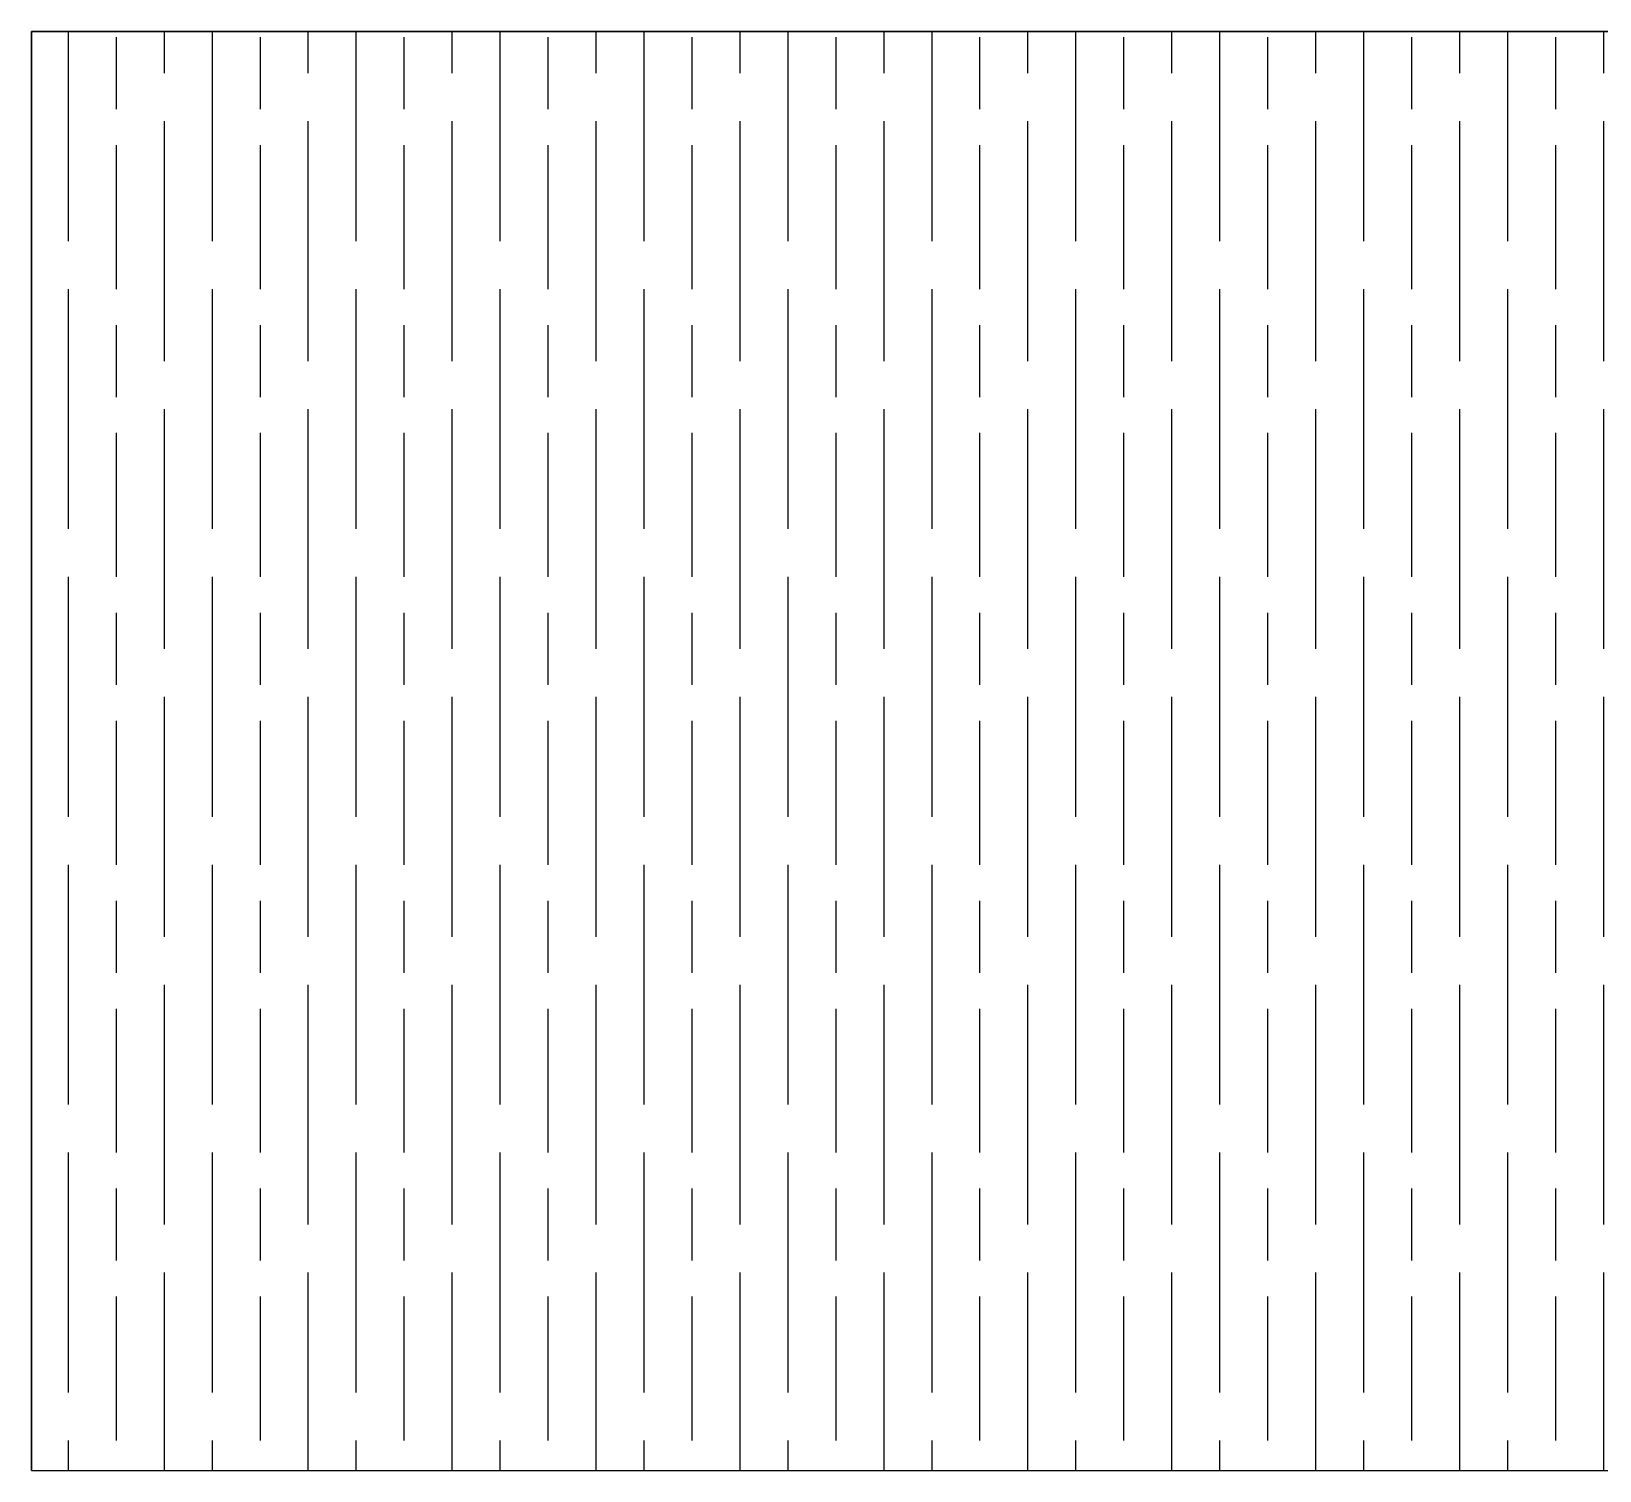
# Model space of a CAD drawing. Header units: centimetres. Extents: x 2004 to 13885, y -3131 to 5891.
# Drawn here: x 5265 to 5918, y -1953 to -1353 of the extents above; entities that cross this region are included whole.
import ezdxf

# ---------------------------------------------------------------- set-up
doc = ezdxf.new("R2010")
doc.units = ezdxf.units.CM

msp = doc.modelspace()

# ---------------------------------------------------------------- hatches: boundary and pattern name
at = {"transparency": 33554508}
h = msp.add_hatch(dxfattribs=at)
h.set_pattern_fill('GOST_WOOD', color=256, scale=10)
h.set_pattern_definition([(90, (0, 600), (60, -4e-15), [100, -20]), (90, (20, 580), (60, -4e-15), [60, -15, 30, -15]), (90, (40, 550), (60, -4e-15), [100, -20])])
h.paths.add_polyline_path([(7264.59, -1952.53), (7264.59, -1352.53), (5264.59, -1352.53), (5264.59, -1952.53), (5464.59, -1952.53)])

# ---------------------------------------------------------------- linework, layer by layer
for p, q in [((5264.59, -1352.53), (7264.59, -1352.53)), ((5264.59, -1952.53), (5264.59, -1352.53)), ((6245.36, -1352.53), (5264.59, -1352.53)), ((5264.59, -1352.53), (5264.59, -1952.53)), ((5264.59, -1952.53), (5464.59, -1952.53)), ((5464.59, -1952.53), (7264.59, -1952.53))]:
    msp.add_line(p, q)

doc.saveas('drawing.dxf')
